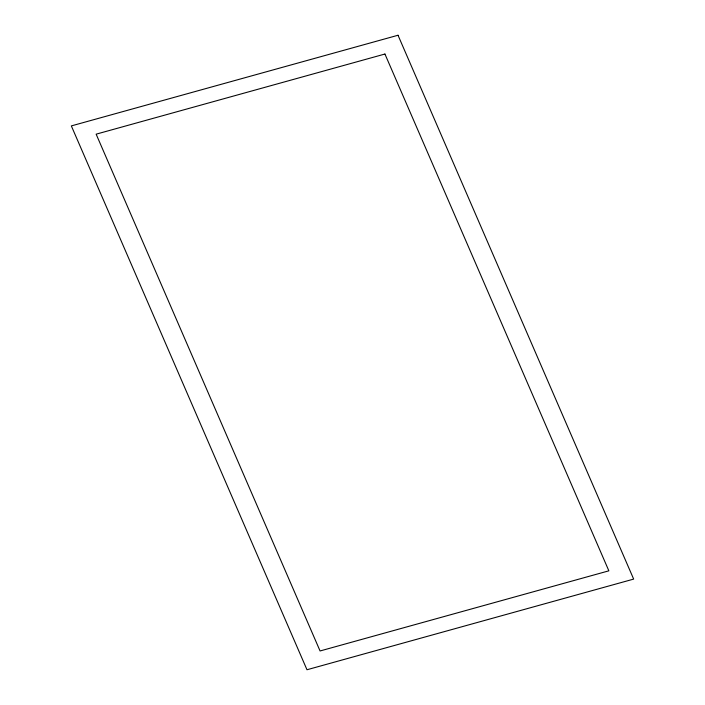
<?xml version="1.0" encoding="UTF-8"?>
<svg xmlns="http://www.w3.org/2000/svg" width="705" height="705" viewBox="0 0 705 705"><rect width="100%" height="100%" fill="white"/><g stroke="black" fill="none" stroke-linecap="round" stroke-linejoin="round"><path stroke-width="1.06" d="M398.017 35.25L71.337 125.904L306.983 669.75L633.663 579.096L398.017 35.25M384.93 54.029L96.144 134.17L320.07 650.971L608.856 570.83L384.93 54.029"/></g></svg>
